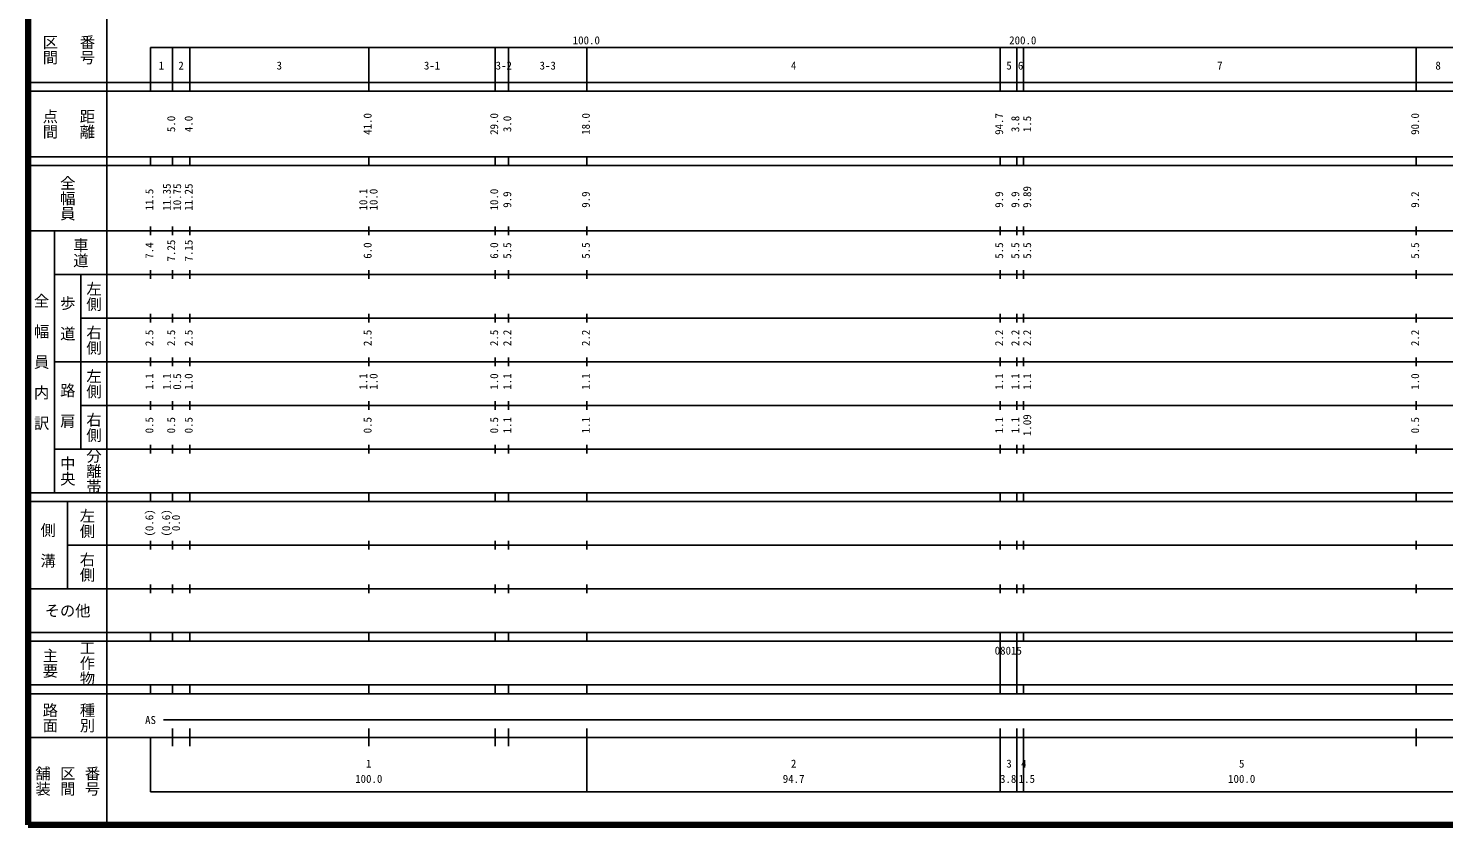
# Model space of a CAD drawing. Units: millimetres on the paper, enlarged 1000 times. Extents: x 40000 to 680000, y 20000 to 380000.
# Drawn here: x 40000 to 364284, y 20000 to 202409 of the extents above; entities that cross this region are included whole.
import ezdxf
from ezdxf.enums import TextEntityAlignment as Align

# ---------------------------------------------------------------- set-up
doc = ezdxf.new("R2010")
doc.units = ezdxf.units.MM
doc.header["$LTSCALE"] = 1000
doc.layers.add('M-TTL', color=2, linetype='Continuous', lineweight=140)
doc.layers.add('M-TTL-BAND', color=7, linetype='Continuous', lineweight=25)
doc.styles.add('@ＭＳ ゴシック', font='')
doc.styles.add('ＭＳ ゴシック', font='')
doc.styles.get('@ＭＳ ゴシック').set_extended_font_data('@MS Gothic')
doc.styles.get('ＭＳ ゴシック').set_extended_font_data('MS Gothic')

msp = doc.modelspace()

# ---------------------------------------------------------------- linework, layer by layer
at = {"layer": 'M-TTL'}
for p, q in [((40000, 380000), (40000, 20000)), ((40000, 20000), (680000, 20000))]:
    msp.add_line(p, q, dxfattribs=at)
at = {"layer": 'M-TTL-BAND'}
for p, q in [((58000, 370000), (58000, 20000)), ((68000, 198000), (579000, 198000)), ((68000, 198000), (68000, 188000)), ((73000, 188000), (73000, 198000)), ((77000, 188000), (77000, 198000)), ((118000, 188000), (118000, 198000)), ((147000, 188000), (147000, 198000)), ((150000, 188000), (150000, 198000)), ((168000, 188000), (168000, 198000)), ((262700, 188000), (262700, 198000)), ((266500, 188000), (266500, 198000)), ((268000, 188000), (268000, 198000)), ((358000, 188000), (358000, 198000)), ((40000, 190000), (579000, 190000)), ((40000, 188000), (579000, 188000)), ((40000, 173000), (579000, 173000)), ((68000, 171000), (68000, 173000)), ((73000, 171000), (73000, 173000)), ((77000, 171000), (77000, 173000)), ((118000, 171000), (118000, 173000)), ((147000, 171000), (147000, 173000)), ((150000, 171000), (150000, 173000)), ((168000, 171000), (168000, 173000)), ((262700, 171000), (262700, 173000)), ((266500, 171000), (266500, 173000)), ((268000, 171000), (268000, 173000)), ((358000, 171000), (358000, 173000)), ((40000, 171000), (579000, 171000)), ((40000, 156000), (579000, 156000)), ((46000, 96000), (46000, 156000)), ((68000, 155000), (68000, 157000)), ((73000, 155000), (73000, 157000)), ((77000, 155000), (77000, 157000)), ((118000, 155000), (118000, 157000)), ((147000, 155000), (147000, 157000)), ((150000, 155000), (150000, 157000)), ((168000, 155000), (168000, 157000)), ((262700, 155000), (262700, 157000)), ((266500, 155000), (266500, 157000)), ((268000, 155000), (268000, 157000)), ((358000, 155000), (358000, 157000)), ((46000, 146000), (579000, 146000)), ((52000, 146000), (52000, 106000)), ((68000, 145000), (68000, 147000)), ((73000, 145000), (73000, 147000)), ((77000, 145000), (77000, 147000)), ((118000, 145000), (118000, 147000)), ((147000, 145000), (147000, 147000)), ((150000, 145000), (150000, 147000)), ((168000, 145000), (168000, 147000)), ((262700, 145000), (262700, 147000)), ((266500, 145000), (266500, 147000)), ((268000, 145000), (268000, 147000)), ((358000, 145000), (358000, 147000)), ((68000, 135000), (68000, 137000)), ((73000, 135000), (73000, 137000)), ((77000, 135000), (77000, 137000)), ((118000, 135000), (118000, 137000)), ((147000, 135000), (147000, 137000)), ((150000, 135000), (150000, 137000)), ((168000, 135000), (168000, 137000)), ((262700, 135000), (262700, 137000)), ((266500, 135000), (266500, 137000)), ((268000, 135000), (268000, 137000)), ((358000, 135000), (358000, 137000)), ((52000, 136000), (579000, 136000)), ((68000, 125000), (68000, 127000)), ((73000, 125000), (73000, 127000)), ((77000, 125000), (77000, 127000)), ((118000, 125000), (118000, 127000)), ((147000, 125000), (147000, 127000)), ((150000, 125000), (150000, 127000)), ((168000, 125000), (168000, 127000)), ((262700, 125000), (262700, 127000)), ((266500, 125000), (266500, 127000)), ((268000, 125000), (268000, 127000)), ((358000, 125000), (358000, 127000)), ((46000, 126000), (579000, 126000)), ((68000, 115000), (68000, 117000)), ((73000, 115000), (73000, 117000)), ((77000, 115000), (77000, 117000)), ((118000, 115000), (118000, 117000)), ((147000, 115000), (147000, 117000)), ((150000, 115000), (150000, 117000)), ((168000, 115000), (168000, 117000)), ((262700, 115000), (262700, 117000)), ((266500, 115000), (266500, 117000)), ((268000, 115000), (268000, 117000)), ((358000, 115000), (358000, 117000)), ((52000, 116000), (579000, 116000)), ((46000, 106000), (579000, 106000)), ((68000, 105000), (68000, 107000)), ((73000, 105000), (73000, 107000)), ((77000, 105000), (77000, 107000)), ((118000, 105000), (118000, 107000)), ((147000, 105000), (147000, 107000)), ((150000, 105000), (150000, 107000)), ((168000, 105000), (168000, 107000)), ((262700, 105000), (262700, 107000)), ((266500, 105000), (266500, 107000)), ((268000, 105000), (268000, 107000)), ((358000, 105000), (358000, 107000)), ((40000, 96000), (579000, 96000)), ((68000, 94000), (68000, 96000)), ((73000, 94000), (73000, 96000)), ((77000, 94000), (77000, 96000)), ((118000, 94000), (118000, 96000)), ((147000, 94000), (147000, 96000)), ((150000, 94000), (150000, 96000)), ((168000, 94000), (168000, 96000)), ((262700, 94000), (262700, 96000)), ((266500, 94000), (266500, 96000)), ((268000, 94000), (268000, 96000)), ((358000, 94000), (358000, 96000)), ((40000, 94000), (579000, 94000)), ((49000, 94000), (49000, 74000)), ((68000, 83000), (68000, 85000)), ((73000, 83000), (73000, 85000)), ((77000, 83000), (77000, 85000)), ((118000, 83000), (118000, 85000)), ((147000, 83000), (147000, 85000)), ((150000, 83000), (150000, 85000)), ((168000, 83000), (168000, 85000)), ((262700, 83000), (262700, 85000)), ((266500, 83000), (266500, 85000)), ((268000, 83000), (268000, 85000)), ((358000, 83000), (358000, 85000)), ((49000, 84000), (579000, 84000)), ((68000, 73000), (68000, 75000)), ((73000, 73000), (73000, 75000)), ((77000, 73000), (77000, 75000)), ((118000, 73000), (118000, 75000)), ((147000, 73000), (147000, 75000)), ((150000, 73000), (150000, 75000)), ((168000, 73000), (168000, 75000)), ((262700, 73000), (262700, 75000)), ((266500, 73000), (266500, 75000)), ((268000, 73000), (268000, 75000)), ((358000, 73000), (358000, 75000)), ((40000, 74000), (579000, 74000)), ((40000, 64000), (579000, 64000)), ((40000, 62000), (579000, 62000)), ((68000, 62000), (68000, 64000)), ((73000, 62000), (73000, 64000)), ((77000, 62000), (77000, 64000)), ((118000, 62000), (118000, 64000)), ((147000, 62000), (147000, 64000)), ((150000, 62000), (150000, 64000)), ((168000, 62000), (168000, 64000)), ((262700, 62000), (262700, 64000)), ((262700, 52000), (262700, 62000)), ((266500, 62000), (266500, 64000)), ((266500, 52000), (266500, 62000)), ((268000, 62000), (268000, 64000)), ((358000, 62000), (358000, 64000)), ((40000, 52000), (579000, 52000)), ((68000, 50000), (68000, 52000)), ((73000, 50000), (73000, 52000)), ((77000, 50000), (77000, 52000)), ((118000, 50000), (118000, 52000)), ((147000, 50000), (147000, 52000)), ((150000, 50000), (150000, 52000)), ((168000, 50000), (168000, 52000)), ((262700, 50000), (262700, 52000)), ((266500, 50000), (266500, 52000)), ((268000, 50000), (268000, 52000)), ((358000, 50000), (358000, 52000)), ((40000, 50000), (579000, 50000)), ((71000, 44000), (565000, 44000)), ((40000, 40000), (579000, 40000)), ((68000, 40000), (68000, 27500)), ((73000, 38000), (73000, 42000)), ((77000, 38000), (77000, 42000)), ((118000, 38000), (118000, 42000)), ((147000, 38000), (147000, 42000)), ((150000, 38000), (150000, 42000)), ((168000, 27500), (168000, 42000)), ((262700, 27500), (262700, 42000)), ((266500, 27500), (266500, 42000)), ((268000, 27500), (268000, 42000)), ((358000, 38000), (358000, 42000)), ((68000, 27500), (579000, 27500))]:
    msp.add_line(p, q, dxfattribs=at)

# ---------------------------------------------------------------- texts
at = {"layer": 'M-TTL-BAND', "style": '@ＭＳ ゴシック'}
for s, p in [('区間', (45000, 197500)), ('番号', (53500, 197500)), ('点間', (45000, 180500)), ('距離', (53500, 180500)), ('全幅員', (49000, 163500)), ('車道', (52000, 151000)), ('左側', (55000, 141000)), ('全\u3000幅\u3000員\u3000内\u3000訳', (43000, 126000)), ('歩\u3000道', (49000, 136000)), ('右側', (55000, 131000)), ('左側', (55000, 121000)), ('路\u3000肩', (49000, 116000)), ('右側', (55000, 111000)), ('中央', (49000, 101000)), ('分離帯', (55000, 101000)), ('左側', (53500, 89000)), ('側\u3000溝', (44500, 84000)), ('右側', (53500, 79000)), ('工作物', (53500, 57000)), ('主要', (45000, 57000)), ('路面', (45000, 44500)), ('種別', (53500, 44500)), ('舗装', (43333, 30000)), ('区間', (49000, 30000)), ('番号', (54667, 30000))]:
    msp.add_text(s, height=2566, rotation=270, dxfattribs=at).set_placement(p, align=Align.MIDDLE_CENTER)
at = {"layer": 'M-TTL-BAND', "style": 'ＭＳ ゴシック'}
for s, p in [('100.0', (167844, 198195)), ('200.0', (267844, 198195)), ('1', (70500, 192405)), ('2', (75000, 192405)), ('3', (97500, 192405)), ('3-1', (132500, 192405)), ('3-2', (148933, 192405)), ('3-3', (159000, 192405)), ('4', (215350, 192405)), ('5', (264695, 192405)), ('6', (267343, 192405)), ('7', (313000, 192405)), ('8', (363000, 192405)), ('AS', (68000, 42500)), ('1', (118000, 32523)), ('2', (215350, 32523)), ('3', (264695, 32523)), ('4', (268069, 32523)), ('5', (318000, 32523)), ('100.0', (118000, 29033)), ('94.7', (215350, 29033)), ('3.8', (264502, 29033)), ('1.5', (268777, 29033)), ('100.0', (318000, 29033))]:
    msp.add_text(s, height=1833, dxfattribs=at).set_placement(p, align=Align.BOTTOM_CENTER)
for s, p in [('5.0', (74193, 180500)), ('4.0', (78193, 180500)), ('41.0', (119193, 180500)), ('29.0', (148193, 180500)), ('3.0', (151193, 180500)), ('18.0', (169193, 180500)), ('94.7', (263893, 180500)), ('3.8', (267593, 180500)), ('1.5', (270311, 180500)), ('90.0', (359193, 180500)), ('11.5', (69193, 163174)), ('11.35', (73193, 163748)), ('10.75', (75563, 163748)), ('11.25', (78193, 163748)), ('10.1', (118193, 163174)), ('10.0', (120563, 163174)), ('10.0', (148193, 163174)), ('9.89', (270311, 163778)), ('9.9', (151193, 163174)), ('9.9', (169193, 163174)), ('9.9', (263893, 163174)), ('9.9', (267593, 163174)), ('9.2', (359193, 163174)), ('7.4', (69193, 151500)), ('7.25', (74193, 151500)), ('7.15', (78193, 151500)), ('6.0', (119193, 151500)), ('6.0', (148193, 151500)), ('5.5', (151193, 151500)), ('5.5', (169193, 151500)), ('5.5', (263893, 151500)), ('5.5', (267593, 151500)), ('5.5', (270311, 151500)), ('5.5', (359193, 151500)), ('2.5', (69193, 131500)), ('2.5', (74193, 131500)), ('2.5', (78193, 131500)), ('2.5', (119193, 131500)), ('2.5', (148193, 131500)), ('2.2', (151193, 131500)), ('2.2', (169193, 131500)), ('2.2', (263893, 131500)), ('2.2', (267593, 131500)), ('2.2', (270311, 131500)), ('2.2', (359193, 131500)), ('1.1', (69193, 121500)), ('1.1', (73193, 121500)), ('1.0', (78193, 121500)), ('1.1', (118193, 121500)), ('1.0', (120563, 121500)), ('1.0', (148193, 121500)), ('1.1', (151193, 121500)), ('1.1', (169193, 121500)), ('1.1', (263893, 121500)), ('1.1', (267593, 121500)), ('1.1', (270311, 121500)), ('1.0', (359193, 121500)), ('0.5', (75563, 121500)), ('1.09', (270311, 111500)), ('0.5', (69193, 111500)), ('0.5', (74193, 111500)), ('0.5', (78193, 111500)), ('0.5', (119193, 111500)), ('0.5', (148193, 111500)), ('1.1', (151193, 111500)), ('1.1', (169193, 111500)), ('1.1', (263893, 111500)), ('1.1', (267593, 111500)), ('0.5', (359193, 111500)), ('(0.6)', (69193, 89112)), ('(0.6)', (73035, 89112)), ('0.0', (75298, 89112))]:
    msp.add_text(s, height=1833, rotation=90, dxfattribs=at).set_placement(p, align=Align.BOTTOM_CENTER)
msp.add_text('その他', height=2566, dxfattribs=at).set_placement((49000, 69000), align=Align.MIDDLE_CENTER)
msp.add_text('08015', height=1833, dxfattribs=at).set_placement((261414, 58405), align=Align.BOTTOM_LEFT)

doc.saveas('drawing.dxf')
